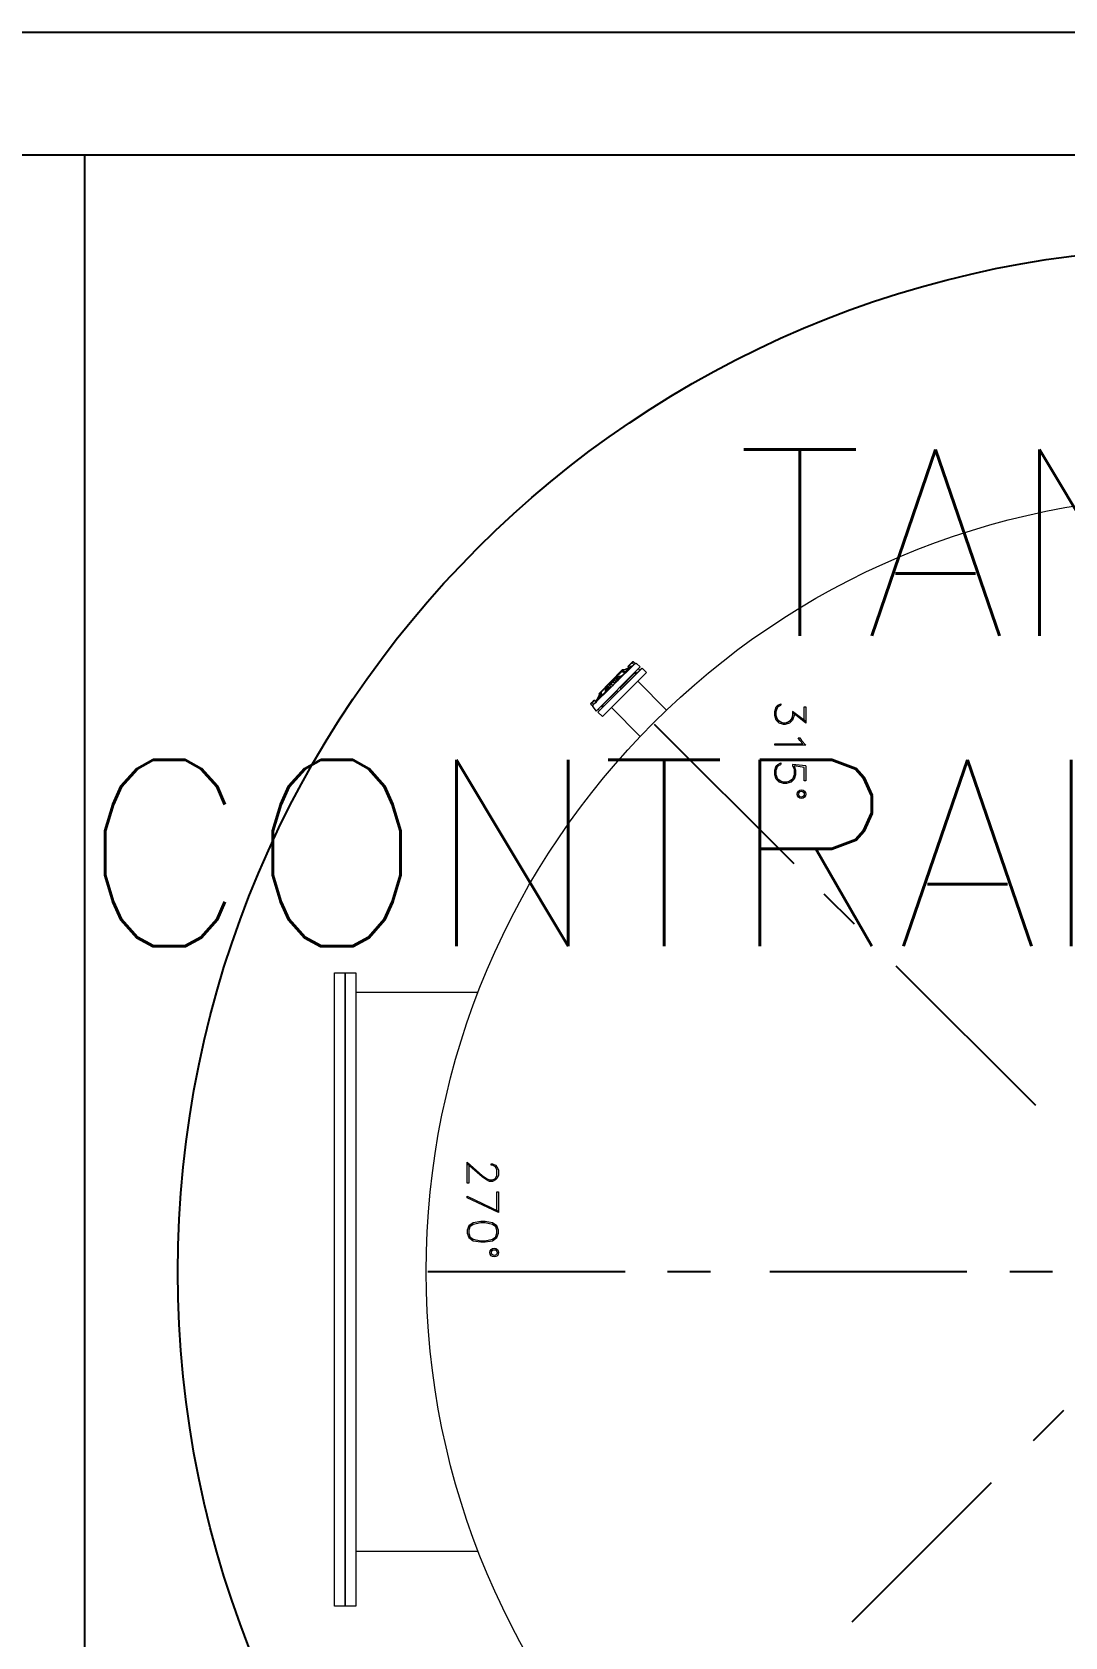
# Model space of a CAD drawing. Header units: millimetres. Extents: x 596 to 768, y 309 to 423.
# Drawn here: x 687.651 to 689.315, y 410.716 to 413.301 of the extents above; entities that cross this region are included whole.
import ezdxf

# ---------------------------------------------------------------- set-up
doc = ezdxf.new("R2010")
doc.units = ezdxf.units.MM
doc.linetypes.add('DASHDOT', pattern=[25.4, 12.7, -6.35, 0, -6.35])
for name, color, linetype in [('1- 3', 3, 'Continuous'), ('1- muro de carga', 5, 'Continuous'), ('ejes', 140, 'DASHDOT'), ('LINEA LIMITE DE ZONIFICACION', 2, 'Continuous')]:
    doc.layers.add(name, color=color, linetype=linetype)
doc.layers.add('3', color=3, linetype='Continuous', lineweight=30)
doc.styles.add('TEXTOS', font='romans.shx')

# ---------------------------------------------------------------- blocks, each defined once
blk = doc.blocks.new('tanke')
at = {"layer": '3', "lineweight": 20}
for points in [[(-0.886, -0.6408), (-0.9098, -0.6408), (-0.9098, -0.6384), (-0.8835, -0.6384), (-0.9005, -0.6598)], [(-0.886, -0.6384), (-0.9025, -0.6598)], [(-0.848, -0.6884), (-0.8504, -0.6884), (-0.8504, -0.6432), (-0.8553, -0.6481), (-0.8597, -0.6505), (-0.8597, -0.6481), (-0.8553, -0.6456), (-0.848, -0.6384), (-0.848, -0.6884)], [(-0.8145, -0.6384), (-0.7906, -0.6384), (-0.7906, -0.6408), (-0.812, -0.6408), (-0.8145, -0.6573), (-0.8076, -0.6549), (-0.8003, -0.6549), (-0.7931, -0.6573), (-0.7882, -0.6622), (-0.7862, -0.6695), (-0.7862, -0.6743), (-0.7882, -0.6812), (-0.7931, -0.686), (-0.8003, -0.6884), (-0.8076, -0.6884), (-0.8145, -0.686), (-0.8169, -0.6836), (-0.8193, -0.6788), (-0.8169, -0.6788)], [(-0.8145, -0.6384), (-0.8169, -0.6598)], [(-0.9005, -0.6573), (-0.8957, -0.6573), (-0.8884, -0.6598), (-0.8835, -0.6646), (-0.8811, -0.6719), (-0.8811, -0.6743), (-0.8835, -0.6812), (-0.8884, -0.686), (-0.8957, -0.6884), (-0.9025, -0.6884), (-0.9098, -0.686), (-0.9122, -0.6836), (-0.9146, -0.6788), (-0.9122, -0.6788)], [(-0.9025, -0.6598), (-0.8957, -0.6598), (-0.8884, -0.6622), (-0.8835, -0.6695)], [(-0.8932, -0.6598), (-0.886, -0.6646), (-0.8835, -0.6719), (-0.8835, -0.6743), (-0.886, -0.6812), (-0.8932, -0.686)], [(-0.8169, -0.6598), (-0.8145, -0.6598), (-0.81, -0.6573), (-0.8003, -0.6573), (-0.7931, -0.6598), (-0.7882, -0.667)], [(-0.7979, -0.6573), (-0.7906, -0.6622), (-0.7882, -0.6695), (-0.7882, -0.6743), (-0.7906, -0.6812), (-0.7979, -0.686)], [(-0.8835, -0.6767), (-0.8884, -0.6836), (-0.8957, -0.686), (-0.9025, -0.686), (-0.9098, -0.6836), (-0.9122, -0.6788)], [(-0.9049, -0.686), (-0.9122, -0.6812)], [(-0.7882, -0.6767), (-0.7931, -0.6836), (-0.8003, -0.686), (-0.8076, -0.686), (-0.8145, -0.6836), (-0.8169, -0.6788)], [(-0.81, -0.686), (-0.8169, -0.6812)], [(-0.9045, -0.8625), (-0.9509, -0.9089)], [(-0.9651, -0.8948), (-0.9723, -0.9021)], [(-0.9013, -0.9731), (-0.9723, -0.9021)], [(-0.9711, -0.9008), (-0.9711, -0.9033)], [(-0.9651, -0.8948), (-0.8944, -0.9659)], [(-0.8956, -0.9643), (-0.9639, -0.896)], [(-0.982, -0.9174), (-0.9824, -0.9166), (-0.9824, -0.9158)], [(-0.9824, -0.9158), (-0.9824, -0.917)], [(-0.9824, -0.917), (-0.982, -0.9174)], [(-0.9812, -0.9178), (-0.9816, -0.9174), (-0.982, -0.9174)], [(-0.9804, -0.9178), (-0.9812, -0.9178)], [(-0.978, -0.9154), (-0.9804, -0.9178)], [(-0.9788, -0.9206), (-0.9796, -0.9198), (-0.98, -0.9186), (-0.9804, -0.9178)], [(-0.9477, -0.9453), (-0.9792, -0.9138)], [(-0.9788, -0.9206), (-0.9788, -0.9206)], [(-0.9744, -0.9202), (-0.9764, -0.9223)], [(-0.9744, -0.9202), (-0.9764, -0.9223)], [(-0.9744, -0.9202), (-0.9764, -0.9223)], [(-0.9744, -0.9202), (-0.9764, -0.9223)], [(-0.9744, -0.9202), (-0.9764, -0.9223)], [(-0.9756, -0.9239), (-0.976, -0.9231), (-0.9764, -0.9223)], [(-0.9756, -0.9239), (-0.9752, -0.9243)], [(-0.9752, -0.9243), (-0.974, -0.9243)], [(-0.974, -0.9049), (-0.9029, -0.976)], [(-0.9727, -0.9231), (-0.974, -0.9243)], [(-0.9691, -0.9315), (-0.9731, -0.9231)], [(-0.9727, -0.9231), (-0.9663, -0.9291), (-0.9659, -0.9287), (-0.9655, -0.9287), (-0.9655, -0.9283), (-0.9651, -0.9283), (-0.9647, -0.9283)], [(-0.9687, -0.9057), (-0.9707, -0.9077)], [(-0.9663, -0.9126), (-0.9639, -0.9105)], [(-0.9643, -0.9299), (-0.9655, -0.9332), (-0.9663, -0.9352)], [(-0.9594, -0.9352), (-0.9643, -0.9299)], [(-0.9404, -0.9376), (-0.9639, -0.9142)], [(-0.9566, -0.9218), (-0.9566, -0.9218)], [(-0.8621, -0.9053), (-0.9085, -0.9513)], [(-0.9695, -0.9319), (-0.9679, -0.9336), (-0.9679, -0.9332)], [(-0.9319, -0.9707), (-0.9691, -0.934)], [(-0.9679, -0.9336), (-0.9679, -0.9336), (-0.9679, -0.9332), (-0.9683, -0.9328)], [(-0.9679, -0.9336), (-0.9679, -0.9336)], [(-0.9679, -0.9336), (-0.9675, -0.934)], [(-0.9679, -0.9336), (-0.9679, -0.9336), (-0.9675, -0.934), (-0.9667, -0.9348), (-0.9663, -0.9356)], [(-0.959, -0.9424), (-0.959, -0.9424), (-0.9663, -0.9352), (-0.9663, -0.9356), (-0.9667, -0.9348), (-0.9675, -0.934)], [(-0.9667, -0.9352), (-0.9663, -0.9356)], [(-0.9663, -0.9352), (-0.9663, -0.9356)], [(-0.9663, -0.9352), (-0.9663, -0.9356)], [(-0.959, -0.9424), (-0.9586, -0.9412)], [(-0.959, -0.9424), (-0.959, -0.9424)], [(-0.9582, -0.9429), (-0.9586, -0.9429), (-0.959, -0.9424)], [(-0.9582, -0.9433), (-0.9566, -0.9453), (-0.9554, -0.9461)], [(-0.9546, -0.9408), (-0.9574, -0.938)], [(-0.9554, -0.9461), (-0.9558, -0.9461), (-0.9558, -0.9457)], [(-0.9554, -0.9461), (-0.9554, -0.9461)], [(-0.9525, -0.942), (-0.9525, -0.9416), (-0.9521, -0.9412), (-0.9521, -0.9408)], [(-0.9505, -0.9441), (-0.9525, -0.942)], [(-0.9501, -0.9481), (-0.9509, -0.9481), (-0.9517, -0.9477), (-0.9517, -0.9473), (-0.9521, -0.9469), (-0.9525, -0.9461)], [(-0.9525, -0.9461), (-0.9525, -0.9469)], [(-0.9525, -0.9469), (-0.9517, -0.9473)], [(-0.9517, -0.9473), (-0.9489, -0.9505)], [(-0.9493, -0.9497), (-0.9497, -0.9489), (-0.9501, -0.9481), (-0.9477, -0.9453), (-0.9477, -0.9457)], [(-0.9477, -0.9453), (-0.9501, -0.9481)], [(-0.9477, -0.9453), (-0.9501, -0.9481)], [(-0.9489, -0.9505), (-0.9493, -0.9497)], [(-0.9477, -0.9453), (-0.9477, -0.9453)], [(-0.9437, -0.9493), (-0.9477, -0.9457)], [(-0.9457, -0.9538), (-0.9461, -0.9529), (-0.9461, -0.9521)], [(-0.9457, -0.9538), (-0.9453, -0.9542)], [(-0.9453, -0.9542), (-0.9441, -0.9542)], [(-0.9416, -0.9517), (-0.9441, -0.9542)], [(-0.9437, -0.9493), (-0.9437, -0.9497)], [(-0.9122, -0.9812), (-0.9437, -0.9497)], [(-0.9396, -0.955), (-0.942, -0.9521)], [(-0.9388, -0.9356), (-0.9408, -0.938)], [(-0.94, -0.9546), (-0.94, -0.9542), (-0.9396, -0.9542), (-0.9392, -0.9542)], [(-0.9392, -0.9562), (-0.936, -0.9594)], [(-0.936, -0.9429), (-0.934, -0.9404)], [(-0.9122, -0.9659), (-0.9356, -0.9424)], [(-0.9441, -0.9574), (-0.9445, -0.9574)], [(-0.9416, -0.9598), (-0.9433, -0.9582), (-0.9445, -0.9574)], [(-0.9445, -0.9574), (-0.9441, -0.9574), (-0.9441, -0.9578)], [(-0.9424, -0.959), (-0.9424, -0.959)], [(-0.9408, -0.9606), (-0.9408, -0.9606), (-0.9408, -0.9602)], [(-0.9404, -0.961), (-0.9392, -0.9602)], [(-0.9404, -0.961), (-0.9404, -0.961), (-0.9336, -0.9679), (-0.9336, -0.9683), (-0.9332, -0.9687), (-0.9319, -0.9695)], [(-0.9283, -0.9663), (-0.9315, -0.9675), (-0.9336, -0.9679)], [(-0.9336, -0.9679), (-0.9336, -0.9683)], [(-0.9336, -0.9679), (-0.9336, -0.9683)], [(-0.9332, -0.9683), (-0.9336, -0.9683)], [(-0.9315, -0.9699), (-0.9315, -0.9699), (-0.9319, -0.9695), (-0.9332, -0.9687), (-0.9336, -0.9683)], [(-0.9332, -0.9614), (-0.9283, -0.9663)], [(-0.9315, -0.9699), (-0.9319, -0.9695)], [(-0.9315, -0.9699), (-0.9315, -0.9699), (-0.9303, -0.9711)], [(-0.9315, -0.9699), (-0.9315, -0.9699)], [(-0.9315, -0.9699), (-0.9315, -0.9699), (-0.9311, -0.9699)], [(-0.9311, -0.9703), (-0.9214, -0.9752)], [(-0.921, -0.9744), (-0.9275, -0.9683), (-0.9271, -0.9679), (-0.9271, -0.9675), (-0.9267, -0.9675), (-0.9267, -0.9671), (-0.9267, -0.9667)], [(-0.921, -0.9748), (-0.9214, -0.9752)], [(-0.9198, -0.9582), (-0.9202, -0.9586)], [(-0.9182, -0.976), (-0.9202, -0.978)], [(-0.9182, -0.976), (-0.9202, -0.978)], [(-0.9182, -0.976), (-0.9202, -0.978)], [(-0.9202, -0.9792), (-0.9202, -0.978)], [(-0.9202, -0.9796), (-0.9202, -0.9792)], [(-0.9202, -0.9796), (-0.9194, -0.9796), (-0.919, -0.9796)], [(-0.919, -0.9796), (-0.9186, -0.9804)], [(-0.919, -0.9796), (-0.9186, -0.9804), (-0.9182, -0.9812), (-0.9178, -0.9816)], [(-0.9154, -0.984), (-0.9178, -0.9816)], [(-0.9174, -0.982), (-0.917, -0.9824), (-0.9162, -0.9828), (-0.9158, -0.9828)], [(-0.9134, -0.9796), (-0.9166, -0.9824)], [(-0.9109, -0.9679), (-0.9085, -0.9659)], [(-0.9037, -0.9707), (-0.9061, -0.9727)], [(-0.9013, -0.9731), (-0.8944, -0.9659)], [(-0.9158, -0.9828), (-0.9158, -0.9836)], [(-0.9154, -0.984), (-0.9154, -0.984), (-0.9154, -0.9836)], [(-0.915, -0.9845), (-0.9154, -0.984)], [(-0.9154, -0.984), (-0.9146, -0.9845), (-0.9142, -0.9845)], [(-0.9142, -0.9845), (-0.915, -0.9845)], [(-0.1739, -1.1811), (-0.1428, -1.1811), (-0.1428, -1.1836), (-0.1764, -1.1836), (-0.1549, -1.1597), (-0.1501, -1.1525), (-0.1477, -1.1476), (-0.1477, -1.1428), (-0.1501, -1.1383), (-0.1549, -1.1359), (-0.1642, -1.1359), (-0.1691, -1.1383), (-0.1715, -1.1428), (-0.1715, -1.1452), (-0.1739, -1.1452), (-0.1739, -1.1428), (-0.1715, -1.1383), (-0.1691, -1.1359), (-0.1642, -1.1335), (-0.1549, -1.1335), (-0.1501, -1.1359), (-0.1477, -1.1383), (-0.1453, -1.1428), (-0.1453, -1.1476), (-0.1477, -1.1525), (-0.1525, -1.1597), (-0.1739, -1.1836)], [(-0.0976, -1.1359), (-0.1287, -1.1359), (-0.1287, -1.1335), (-0.0952, -1.1335), (-0.119, -1.1836), (-0.1214, -1.1836), (-0.0976, -1.1335)], [(-0.0669, -1.1335), (-0.0738, -1.1359), (-0.0786, -1.1428), (-0.081, -1.1549), (-0.081, -1.1617), (-0.0786, -1.1739), (-0.0738, -1.1811), (-0.0669, -1.1836), (-0.0621, -1.1836), (-0.0548, -1.1811), (-0.0499, -1.1739), (-0.0479, -1.1617), (-0.0479, -1.1549), (-0.0499, -1.1428), (-0.0548, -1.1359), (-0.0621, -1.1335), (-0.0669, -1.1335)], [(-0.0713, -1.1359), (-0.0762, -1.1428), (-0.0786, -1.1549), (-0.0786, -1.1617), (-0.0762, -1.1739), (-0.0713, -1.1811)], [(-0.0548, -1.1383), (-0.0621, -1.1359), (-0.0669, -1.1359), (-0.0738, -1.1383)], [(-0.0572, -1.1811), (-0.0524, -1.1739), (-0.0499, -1.1617), (-0.0499, -1.1549), (-0.0524, -1.1428), (-0.0572, -1.1359)], [(-0.4497, -1.1666), (-0.4497, -1.3629)], [(-0.0738, -1.1787), (-0.0669, -1.1811), (-0.0621, -1.1811), (-0.0548, -1.1787)], [(0.4505, -1.1666), (0.4505, -1.3629)], [(-0.4816, -1.3803), (-0.4816, -1.3629), (0.5386, -1.3629), (0.5386, -1.3803), (-0.4816, -1.3803)], [(-0.4816, -1.3976), (-0.4816, -1.3803), (0.5386, -1.3803), (0.5386, -1.3976), (-0.4816, -1.3976)]]:
    blk.add_lwpolyline(points, dxfattribs=at)
for points, knots in [([(0, 1.2498), (-0.6905, 1.2498), (-1.2502, 0.6902), (-1.2502, 0), (-1.2502, -0.6902), (-0.6905, -1.2498), (0, -1.2498), (0.6905, -1.2498), (1.2502, -0.6902), (1.2502, 0), (1.2502, 0.6902), (0.6905, 1.2498), (0, 1.2498)], [0, 0, 0, 0, 1, 1, 1, 2, 2, 2, 3, 3, 3, 4, 4, 4, 4]), ([(-0.762, -0.6454), (-0.762, -0.6415), (-0.7651, -0.6384), (-0.769, -0.6384), (-0.7729, -0.6384), (-0.7761, -0.6415), (-0.7761, -0.6454), (-0.7761, -0.6493), (-0.7729, -0.6525), (-0.769, -0.6525), (-0.7651, -0.6525), (-0.762, -0.6493), (-0.762, -0.6454)], [0, 0, 0, 0, 1, 1, 1, 2, 2, 2, 3, 3, 3, 4, 4, 4, 4]), ([(-0.7644, -0.6454), (-0.7644, -0.6429), (-0.7665, -0.6408), (-0.769, -0.6408), (-0.7716, -0.6408), (-0.7737, -0.6429), (-0.7737, -0.6454), (-0.7737, -0.648), (-0.7716, -0.6501), (-0.769, -0.6501), (-0.7665, -0.6501), (-0.7644, -0.648), (-0.7644, -0.6454)], [0, 0, 0, 0, 1, 1, 1, 2, 2, 2, 3, 3, 3, 4, 4, 4, 4]), ([(-0.9711, -0.9033), (-0.9711, -0.9033), (-0.9013, -0.9731), (-0.9013, -0.9731), (-0.9013, -0.9731), (-0.9711, -0.9033), (-0.9711, -0.9033)], [0, 0, 0, 0, 1, 1, 1, 2, 2, 2, 2]), ([(-0.9824, -0.9158), (-0.9824, -0.9158), (-0.9824, -0.9166), (-0.9824, -0.9166), (-0.9824, -0.9166), (-0.982, -0.9174), (-0.982, -0.9174), (-0.982, -0.9174), (-0.9824, -0.9166), (-0.9824, -0.9166), (-0.9824, -0.9166), (-0.9824, -0.9158), (-0.9824, -0.9158), (-0.9824, -0.9158), (-0.98, -0.9134), (-0.98, -0.9134), (-0.98, -0.9134), (-0.9792, -0.9138), (-0.9792, -0.9138)], [0, 0, 0, 0, 1, 1, 1, 2, 2, 2, 3, 3, 3, 4, 4, 4, 5, 5, 5, 6, 6, 6, 6]), ([(-0.982, -0.9174), (-0.982, -0.9174), (-0.9788, -0.9206), (-0.9788, -0.9206), (-0.9788, -0.9206), (-0.982, -0.9174), (-0.982, -0.9174), (-0.982, -0.9174), (-0.9788, -0.9206), (-0.9788, -0.9206), (-0.9788, -0.9206), (-0.978, -0.921), (-0.978, -0.921), (-0.978, -0.921), (-0.9772, -0.9218), (-0.9772, -0.9218), (-0.9772, -0.9218), (-0.9764, -0.9223), (-0.9764, -0.9223), (-0.9764, -0.9223), (-0.9772, -0.9218), (-0.9772, -0.9218), (-0.9772, -0.9218), (-0.978, -0.921), (-0.978, -0.921), (-0.978, -0.921), (-0.9788, -0.9206), (-0.9788, -0.9206)], [0, 0, 0, 0, 1, 1, 1, 2, 2, 2, 3, 3, 3, 4, 4, 4, 5, 5, 5, 6, 6, 6, 7, 7, 7, 8, 8, 8, 9, 9, 9, 9]), ([(-0.9792, -0.9138), (-0.9792, -0.9138), (-0.9796, -0.9113), (-0.9796, -0.9113), (-0.9796, -0.9113), (-0.9792, -0.9138), (-0.9792, -0.9138), (-0.9792, -0.9138), (-0.9796, -0.9113), (-0.9796, -0.9113), (-0.9796, -0.9113), (-0.974, -0.9049), (-0.974, -0.9049)], [0, 0, 0, 0, 1, 1, 1, 2, 2, 2, 3, 3, 3, 4, 4, 4, 4]), ([(-0.9788, -0.9206), (-0.9788, -0.9206), (-0.9756, -0.9239), (-0.9756, -0.9239), (-0.9756, -0.9239), (-0.9788, -0.9206), (-0.9788, -0.9206), (-0.9788, -0.9206), (-0.9756, -0.9239), (-0.9756, -0.9239), (-0.9756, -0.9239), (-0.9748, -0.9243), (-0.9748, -0.9243), (-0.9748, -0.9243), (-0.974, -0.9243), (-0.974, -0.9243), (-0.974, -0.9243), (-0.9748, -0.9243), (-0.9748, -0.9243), (-0.9748, -0.9243), (-0.9756, -0.9239), (-0.9756, -0.9239)], [0, 0, 0, 0, 1, 1, 1, 2, 2, 2, 3, 3, 3, 4, 4, 4, 5, 5, 5, 6, 6, 6, 7, 7, 7, 7]), ([(-0.9764, -0.9223), (-0.9764, -0.9223), (-0.976, -0.9231), (-0.976, -0.9231), (-0.976, -0.9231), (-0.9756, -0.9239), (-0.9756, -0.9239), (-0.9756, -0.9239), (-0.976, -0.9231), (-0.976, -0.9231), (-0.976, -0.9231), (-0.9764, -0.9223), (-0.9764, -0.9223)], [0, 0, 0, 0, 1, 1, 1, 2, 2, 2, 3, 3, 3, 4, 4, 4, 4]), ([(-0.976, -0.9174), (-0.976, -0.9174), (-0.9731, -0.9223), (-0.9731, -0.9223), (-0.9731, -0.9223), (-0.976, -0.9174), (-0.976, -0.9174), (-0.976, -0.9174), (-0.9731, -0.9223), (-0.9731, -0.9223), (-0.9731, -0.9223), (-0.9687, -0.9319), (-0.9687, -0.9319)], [0, 0, 0, 0, 1, 1, 1, 2, 2, 2, 3, 3, 3, 4, 4, 4, 4]), ([(-0.9744, -0.919), (-0.9744, -0.919), (-0.9727, -0.9231), (-0.9727, -0.9231), (-0.9727, -0.9231), (-0.9744, -0.919), (-0.9744, -0.919), (-0.9744, -0.919), (-0.9727, -0.9231), (-0.9727, -0.9231), (-0.9727, -0.9231), (-0.9675, -0.9332), (-0.9675, -0.9332), (-0.9675, -0.9332), (-0.9671, -0.934), (-0.9671, -0.934), (-0.9671, -0.934), (-0.9667, -0.9348), (-0.9667, -0.9348)], [0, 0, 0, 0, 1, 1, 1, 2, 2, 2, 3, 3, 3, 4, 4, 4, 5, 5, 5, 6, 6, 6, 6]), ([(-0.9679, -0.9336), (-0.9679, -0.9336), (-0.9679, -0.9336), (-0.9679, -0.9336), (-0.9679, -0.9336), (-0.9679, -0.9332), (-0.9679, -0.9332), (-0.9679, -0.9332), (-0.9683, -0.9328), (-0.9683, -0.9328), (-0.9683, -0.9328), (-0.9687, -0.9319), (-0.9687, -0.9319), (-0.9687, -0.9319), (-0.9731, -0.9223), (-0.9731, -0.9223), (-0.9731, -0.9223), (-0.9687, -0.9319), (-0.9687, -0.9319), (-0.9687, -0.9319), (-0.9683, -0.9328), (-0.9683, -0.9328)], [0, 0, 0, 0, 1, 1, 1, 2, 2, 2, 3, 3, 3, 4, 4, 4, 5, 5, 5, 6, 6, 6, 7, 7, 7, 7]), ([(-0.9675, -0.9332), (-0.9675, -0.9332), (-0.9663, -0.9291), (-0.9663, -0.9291), (-0.9663, -0.9291), (-0.9643, -0.9299), (-0.9643, -0.9299), (-0.9643, -0.9299), (-0.9663, -0.9291), (-0.9663, -0.9291), (-0.9663, -0.9291), (-0.9643, -0.9299), (-0.9643, -0.9299)], [0, 0, 0, 0, 1, 1, 1, 2, 2, 2, 3, 3, 3, 4, 4, 4, 4]), ([(-0.9647, -0.9283), (-0.9647, -0.9283), (-0.9643, -0.9299), (-0.9643, -0.9299), (-0.9643, -0.9299), (-0.9647, -0.9283), (-0.9647, -0.9283), (-0.9647, -0.9283), (-0.9643, -0.9299), (-0.9643, -0.9299)], [0, 0, 0, 0, 1, 1, 1, 2, 2, 2, 3, 3, 3, 3]), ([(-0.9634, -0.9109), (-0.9634, -0.9109), (-0.9634, -0.9134), (-0.9634, -0.9134), (-0.9634, -0.9134), (-0.9634, -0.9109), (-0.9634, -0.9109), (-0.9634, -0.9109), (-0.9634, -0.9134), (-0.9634, -0.9134), (-0.9634, -0.9134), (-0.9639, -0.9142), (-0.9639, -0.9142)], [0, 0, 0, 0, 1, 1, 1, 2, 2, 2, 3, 3, 3, 4, 4, 4, 4]), ([(-0.9691, -0.9307), (-0.9691, -0.9307), (-0.9695, -0.9319), (-0.9695, -0.9319), (-0.9695, -0.9319), (-0.9691, -0.934), (-0.9691, -0.934), (-0.9691, -0.934), (-0.9695, -0.9319), (-0.9695, -0.9319), (-0.9695, -0.9319), (-0.9691, -0.934), (-0.9691, -0.934)], [0, 0, 0, 0, 1, 1, 1, 2, 2, 2, 3, 3, 3, 4, 4, 4, 4]), ([(-0.9667, -0.9352), (-0.9667, -0.9352), (-0.9663, -0.9352), (-0.9663, -0.9352), (-0.9663, -0.9352), (-0.9667, -0.9352), (-0.9667, -0.9352), (-0.9667, -0.9352), (-0.9663, -0.9352), (-0.9663, -0.9352)], [0, 0, 0, 0, 1, 1, 1, 2, 2, 2, 3, 3, 3, 3]), ([(-0.9667, -0.9352), (-0.9667, -0.9352), (-0.9663, -0.9356), (-0.9663, -0.9356), (-0.9663, -0.9356), (-0.9667, -0.9352), (-0.9667, -0.9352)], [0, 0, 0, 0, 1, 1, 1, 2, 2, 2, 2]), ([(-0.9606, -0.9328), (-0.9606, -0.9328), (-0.959, -0.9364), (-0.959, -0.9364), (-0.959, -0.9364), (-0.9606, -0.9328), (-0.9606, -0.9328), (-0.9606, -0.9328), (-0.959, -0.9364), (-0.959, -0.9364), (-0.959, -0.9364), (-0.9582, -0.942), (-0.9582, -0.942)], [0, 0, 0, 0, 1, 1, 1, 2, 2, 2, 3, 3, 3, 4, 4, 4, 4]), ([(-0.959, -0.9424), (-0.959, -0.9424), (-0.959, -0.9424), (-0.959, -0.9424), (-0.959, -0.9424), (-0.9586, -0.9429), (-0.9586, -0.9429), (-0.9586, -0.9429), (-0.9582, -0.9429), (-0.9582, -0.9429), (-0.9582, -0.9429), (-0.9582, -0.942), (-0.9582, -0.942), (-0.9582, -0.942), (-0.959, -0.9364), (-0.959, -0.9364), (-0.959, -0.9364), (-0.9582, -0.942), (-0.9582, -0.942), (-0.9582, -0.942), (-0.9582, -0.9429), (-0.9582, -0.9429)], [0, 0, 0, 0, 1, 1, 1, 2, 2, 2, 3, 3, 3, 4, 4, 4, 5, 5, 5, 6, 6, 6, 7, 7, 7, 7]), ([(-0.9554, -0.9461), (-0.9554, -0.9461), (-0.9566, -0.9453), (-0.9566, -0.9453), (-0.9566, -0.9453), (-0.9582, -0.9433), (-0.9582, -0.9433), (-0.9582, -0.9433), (-0.959, -0.9424), (-0.959, -0.9424), (-0.959, -0.9424), (-0.9582, -0.9433), (-0.9582, -0.9433)], [0, 0, 0, 0, 1, 1, 1, 2, 2, 2, 3, 3, 3, 4, 4, 4, 4]), ([(-0.957, -0.9364), (-0.957, -0.9364), (-0.9574, -0.938), (-0.9574, -0.938), (-0.9574, -0.938), (-0.957, -0.9364), (-0.957, -0.9364), (-0.957, -0.9364), (-0.9574, -0.938), (-0.9574, -0.938), (-0.9574, -0.938), (-0.9566, -0.9441), (-0.9566, -0.9441), (-0.9566, -0.9441), (-0.9566, -0.9449), (-0.9566, -0.9449), (-0.9566, -0.9449), (-0.9562, -0.9453), (-0.9562, -0.9453)], [0, 0, 0, 0, 1, 1, 1, 2, 2, 2, 3, 3, 3, 4, 4, 4, 5, 5, 5, 6, 6, 6, 6]), ([(-0.9566, -0.9441), (-0.9566, -0.9441), (-0.9546, -0.9408), (-0.9546, -0.9408), (-0.9546, -0.9408), (-0.9521, -0.9408), (-0.9521, -0.9408), (-0.9521, -0.9408), (-0.9546, -0.9408), (-0.9546, -0.9408), (-0.9546, -0.9408), (-0.9521, -0.9408), (-0.9521, -0.9408)], [0, 0, 0, 0, 1, 1, 1, 2, 2, 2, 3, 3, 3, 4, 4, 4, 4]), ([(-0.9558, -0.9457), (-0.9558, -0.9457), (-0.9554, -0.9461), (-0.9554, -0.9461), (-0.9554, -0.9461), (-0.9558, -0.9457), (-0.9558, -0.9457), (-0.9558, -0.9457), (-0.9554, -0.9461), (-0.9554, -0.9461), (-0.9554, -0.9461), (-0.9429, -0.9586), (-0.9429, -0.9586)], [0, 0, 0, 0, 1, 1, 1, 2, 2, 2, 3, 3, 3, 4, 4, 4, 4]), ([(-0.9558, -0.9457), (-0.9558, -0.9457), (-0.9558, -0.9461), (-0.9558, -0.9461), (-0.9558, -0.9461), (-0.9554, -0.9461), (-0.9554, -0.9461), (-0.9554, -0.9461), (-0.9558, -0.9461), (-0.9558, -0.9461), (-0.9558, -0.9461), (-0.9558, -0.9457), (-0.9558, -0.9457)], [0, 0, 0, 0, 1, 1, 1, 2, 2, 2, 3, 3, 3, 4, 4, 4, 4]), ([(-0.9546, -0.9408), (-0.9546, -0.9408), (-0.9525, -0.942), (-0.9525, -0.942), (-0.9525, -0.942), (-0.9546, -0.9408), (-0.9546, -0.9408), (-0.9546, -0.9408), (-0.9525, -0.942), (-0.9525, -0.942), (-0.9525, -0.942), (-0.9542, -0.9445), (-0.9542, -0.9445), (-0.9542, -0.9445), (-0.9554, -0.9461), (-0.9554, -0.9461)], [0, 0, 0, 0, 1, 1, 1, 2, 2, 2, 3, 3, 3, 4, 4, 4, 5, 5, 5, 5]), ([(-0.9497, -0.9433), (-0.9497, -0.9433), (-0.9525, -0.9461), (-0.9525, -0.9461), (-0.9525, -0.9461), (-0.9521, -0.9469), (-0.9521, -0.9469), (-0.9521, -0.9469), (-0.9517, -0.9473), (-0.9517, -0.9473), (-0.9517, -0.9473), (-0.9521, -0.9469), (-0.9521, -0.9469), (-0.9521, -0.9469), (-0.9525, -0.9461), (-0.9525, -0.9461)], [0, 0, 0, 0, 1, 1, 1, 2, 2, 2, 3, 3, 3, 4, 4, 4, 5, 5, 5, 5]), ([(-0.9525, -0.9461), (-0.9525, -0.9461), (-0.9521, -0.9469), (-0.9521, -0.9469), (-0.9521, -0.9469), (-0.9517, -0.9473), (-0.9517, -0.9473), (-0.9517, -0.9473), (-0.9517, -0.9477), (-0.9517, -0.9477), (-0.9517, -0.9477), (-0.9509, -0.9481), (-0.9509, -0.9481), (-0.9509, -0.9481), (-0.9501, -0.9481), (-0.9501, -0.9481), (-0.9501, -0.9481), (-0.9509, -0.9481), (-0.9509, -0.9481), (-0.9509, -0.9481), (-0.9517, -0.9477), (-0.9517, -0.9477), (-0.9517, -0.9477), (-0.9517, -0.9473), (-0.9517, -0.9473), (-0.9517, -0.9473), (-0.9521, -0.9469), (-0.9521, -0.9469), (-0.9521, -0.9469), (-0.9525, -0.9461), (-0.9525, -0.9461)], [0, 0, 0, 0, 1, 1, 1, 2, 2, 2, 3, 3, 3, 4, 4, 4, 5, 5, 5, 6, 6, 6, 7, 7, 7, 8, 8, 8, 9, 9, 9, 10, 10, 10, 10]), ([(-0.9461, -0.9521), (-0.9461, -0.9521), (-0.9469, -0.9517), (-0.9469, -0.9517), (-0.9469, -0.9517), (-0.9477, -0.9513), (-0.9477, -0.9513), (-0.9477, -0.9513), (-0.9489, -0.9505), (-0.9489, -0.9505), (-0.9489, -0.9505), (-0.9493, -0.9497), (-0.9493, -0.9497), (-0.9493, -0.9497), (-0.9497, -0.9489), (-0.9497, -0.9489), (-0.9497, -0.9489), (-0.9501, -0.9481), (-0.9501, -0.9481), (-0.9501, -0.9481), (-0.9477, -0.9453), (-0.9477, -0.9453), (-0.9477, -0.9453), (-0.9501, -0.9481), (-0.9501, -0.9481)], [0, 0, 0, 0, 1, 1, 1, 2, 2, 2, 3, 3, 3, 4, 4, 4, 5, 5, 5, 6, 6, 6, 7, 7, 7, 8, 8, 8, 8]), ([(-0.9489, -0.9505), (-0.9489, -0.9505), (-0.9457, -0.9538), (-0.9457, -0.9538), (-0.9457, -0.9538), (-0.9489, -0.9505), (-0.9489, -0.9505), (-0.9489, -0.9505), (-0.9457, -0.9538), (-0.9457, -0.9538), (-0.9457, -0.9538), (-0.9449, -0.9542), (-0.9449, -0.9542), (-0.9449, -0.9542), (-0.9441, -0.9542), (-0.9441, -0.9542), (-0.9441, -0.9542), (-0.9449, -0.9542), (-0.9449, -0.9542), (-0.9449, -0.9542), (-0.9457, -0.9538), (-0.9457, -0.9538)], [0, 0, 0, 0, 1, 1, 1, 2, 2, 2, 3, 3, 3, 4, 4, 4, 5, 5, 5, 6, 6, 6, 7, 7, 7, 7]), ([(-0.9461, -0.9521), (-0.9461, -0.9521), (-0.9461, -0.9529), (-0.9461, -0.9529), (-0.9461, -0.9529), (-0.9457, -0.9538), (-0.9457, -0.9538), (-0.9457, -0.9538), (-0.9461, -0.9529), (-0.9461, -0.9529), (-0.9461, -0.9529), (-0.9461, -0.9521), (-0.9461, -0.9521), (-0.9461, -0.9521), (-0.9437, -0.9497), (-0.9437, -0.9497)], [0, 0, 0, 0, 1, 1, 1, 2, 2, 2, 3, 3, 3, 4, 4, 4, 5, 5, 5, 5]), ([(-0.9392, -0.9562), (-0.9392, -0.9562), (-0.94, -0.9546), (-0.94, -0.9546), (-0.94, -0.9546), (-0.9392, -0.9562), (-0.9392, -0.9562), (-0.9392, -0.9562), (-0.94, -0.9546), (-0.94, -0.9546), (-0.94, -0.9546), (-0.9424, -0.9562), (-0.9424, -0.9562), (-0.9424, -0.9562), (-0.9441, -0.9574), (-0.9441, -0.9574)], [0, 0, 0, 0, 1, 1, 1, 2, 2, 2, 3, 3, 3, 4, 4, 4, 5, 5, 5, 5]), ([(-0.942, -0.9586), (-0.942, -0.9586), (-0.9392, -0.9562), (-0.9392, -0.9562), (-0.9392, -0.9562), (-0.9392, -0.9542), (-0.9392, -0.9542), (-0.9392, -0.9542), (-0.9392, -0.9562), (-0.9392, -0.9562), (-0.9392, -0.9562), (-0.9392, -0.9542), (-0.9392, -0.9542)], [0, 0, 0, 0, 1, 1, 1, 2, 2, 2, 3, 3, 3, 4, 4, 4, 4]), ([(-0.9445, -0.9574), (-0.9445, -0.9574), (-0.9433, -0.9582), (-0.9433, -0.9582), (-0.9433, -0.9582), (-0.9416, -0.9598), (-0.9416, -0.9598), (-0.9416, -0.9598), (-0.9404, -0.961), (-0.9404, -0.961), (-0.9404, -0.961), (-0.9408, -0.9606), (-0.9408, -0.9606), (-0.9408, -0.9606), (-0.9404, -0.961), (-0.9404, -0.961), (-0.9404, -0.961), (-0.9416, -0.9598), (-0.9416, -0.9598)], [0, 0, 0, 0, 1, 1, 1, 2, 2, 2, 3, 3, 3, 4, 4, 4, 5, 5, 5, 6, 6, 6, 6]), ([(-0.9441, -0.9578), (-0.9441, -0.9578), (-0.9441, -0.9574), (-0.9441, -0.9574), (-0.9441, -0.9574), (-0.9445, -0.9574), (-0.9445, -0.9574), (-0.9445, -0.9574), (-0.9441, -0.9574), (-0.9441, -0.9574), (-0.9441, -0.9574), (-0.9441, -0.9578), (-0.9441, -0.9578)], [0, 0, 0, 0, 1, 1, 1, 2, 2, 2, 3, 3, 3, 4, 4, 4, 4]), ([(-0.9441, -0.9578), (-0.9441, -0.9578), (-0.9441, -0.9574), (-0.9441, -0.9574), (-0.9441, -0.9574), (-0.9441, -0.9578), (-0.9441, -0.9578), (-0.9441, -0.9578), (-0.9441, -0.9574), (-0.9441, -0.9574)], [0, 0, 0, 0, 1, 1, 1, 2, 2, 2, 3, 3, 3, 3]), ([(-0.9437, -0.9578), (-0.9437, -0.9578), (-0.9429, -0.9582), (-0.9429, -0.9582), (-0.9429, -0.9582), (-0.9424, -0.9586), (-0.9424, -0.9586), (-0.9424, -0.9586), (-0.942, -0.9586), (-0.942, -0.9586), (-0.942, -0.9586), (-0.936, -0.9594), (-0.936, -0.9594), (-0.936, -0.9594), (-0.9344, -0.9586), (-0.9344, -0.9586), (-0.9344, -0.9586), (-0.936, -0.9594), (-0.936, -0.9594), (-0.936, -0.9594), (-0.9344, -0.9586), (-0.9344, -0.9586)], [0, 0, 0, 0, 1, 1, 1, 2, 2, 2, 3, 3, 3, 4, 4, 4, 5, 5, 5, 6, 6, 6, 7, 7, 7, 7]), ([(-0.9404, -0.961), (-0.9404, -0.961), (-0.9408, -0.9606), (-0.9408, -0.9606), (-0.9408, -0.9606), (-0.9408, -0.9602), (-0.9408, -0.9602), (-0.9408, -0.9602), (-0.9404, -0.9602), (-0.9404, -0.9602), (-0.9404, -0.9602), (-0.9344, -0.961), (-0.9344, -0.961), (-0.9344, -0.961), (-0.9404, -0.9602), (-0.9404, -0.9602), (-0.9404, -0.9602), (-0.9408, -0.9602), (-0.9408, -0.9602)], [0, 0, 0, 0, 1, 1, 1, 2, 2, 2, 3, 3, 3, 4, 4, 4, 5, 5, 5, 6, 6, 6, 6]), ([(-0.9404, -0.961), (-0.9404, -0.961), (-0.9408, -0.9606), (-0.9408, -0.9606), (-0.9408, -0.9606), (-0.9404, -0.961), (-0.9404, -0.961), (-0.9404, -0.961), (-0.9408, -0.9606), (-0.9408, -0.9606)], [0, 0, 0, 0, 1, 1, 1, 2, 2, 2, 3, 3, 3, 3]), ([(-0.9307, -0.9626), (-0.9307, -0.9626), (-0.9344, -0.961), (-0.9344, -0.961), (-0.9344, -0.961), (-0.9307, -0.9626), (-0.9307, -0.9626), (-0.9307, -0.9626), (-0.9344, -0.961), (-0.9344, -0.961), (-0.9344, -0.961), (-0.9404, -0.9602), (-0.9404, -0.9602)], [0, 0, 0, 0, 1, 1, 1, 2, 2, 2, 3, 3, 3, 4, 4, 4, 4]), ([(-0.9332, -0.9683), (-0.9332, -0.9683), (-0.9336, -0.9679), (-0.9336, -0.9679), (-0.9336, -0.9679), (-0.9332, -0.9683), (-0.9332, -0.9683), (-0.9332, -0.9683), (-0.9336, -0.9679), (-0.9336, -0.9679)], [0, 0, 0, 0, 1, 1, 1, 2, 2, 2, 3, 3, 3, 3]), ([(-0.9332, -0.9683), (-0.9332, -0.9683), (-0.9336, -0.9683), (-0.9336, -0.9683), (-0.9336, -0.9683), (-0.9332, -0.9683), (-0.9332, -0.9683)], [0, 0, 0, 0, 1, 1, 1, 2, 2, 2, 2]), ([(-0.917, -0.976), (-0.917, -0.976), (-0.921, -0.9744), (-0.921, -0.9744), (-0.921, -0.9744), (-0.917, -0.976), (-0.917, -0.976), (-0.917, -0.976), (-0.921, -0.9744), (-0.921, -0.9744), (-0.921, -0.9744), (-0.9311, -0.9695), (-0.9311, -0.9695), (-0.9311, -0.9695), (-0.9324, -0.9691), (-0.9324, -0.9691), (-0.9324, -0.9691), (-0.9328, -0.9687), (-0.9328, -0.9687)], [0, 0, 0, 0, 1, 1, 1, 2, 2, 2, 3, 3, 3, 4, 4, 4, 5, 5, 5, 6, 6, 6, 6]), ([(-0.9319, -0.9707), (-0.9319, -0.9707), (-0.9303, -0.9711), (-0.9303, -0.9711), (-0.9303, -0.9711), (-0.9319, -0.9707), (-0.9319, -0.9707), (-0.9319, -0.9707), (-0.9303, -0.9711), (-0.9303, -0.9711)], [0, 0, 0, 0, 1, 1, 1, 2, 2, 2, 3, 3, 3, 3]), ([(-0.9315, -0.9699), (-0.9315, -0.9699), (-0.9315, -0.9699), (-0.9315, -0.9699), (-0.9315, -0.9699), (-0.9311, -0.9699), (-0.9311, -0.9699), (-0.9311, -0.9699), (-0.9303, -0.9703), (-0.9303, -0.9703), (-0.9303, -0.9703), (-0.9202, -0.9752), (-0.9202, -0.9752), (-0.9202, -0.9752), (-0.9303, -0.9703), (-0.9303, -0.9703), (-0.9303, -0.9703), (-0.9311, -0.9699), (-0.9311, -0.9699)], [0, 0, 0, 0, 1, 1, 1, 2, 2, 2, 3, 3, 3, 4, 4, 4, 5, 5, 5, 6, 6, 6, 6]), ([(-0.9311, -0.9695), (-0.9311, -0.9695), (-0.9275, -0.9683), (-0.9275, -0.9683), (-0.9275, -0.9683), (-0.9283, -0.9663), (-0.9283, -0.9663), (-0.9283, -0.9663), (-0.9275, -0.9683), (-0.9275, -0.9683), (-0.9275, -0.9683), (-0.9283, -0.9663), (-0.9283, -0.9663)], [0, 0, 0, 0, 1, 1, 1, 2, 2, 2, 3, 3, 3, 4, 4, 4, 4]), ([(-0.9154, -0.9776), (-0.9154, -0.9776), (-0.9202, -0.9752), (-0.9202, -0.9752), (-0.9202, -0.9752), (-0.9154, -0.9776), (-0.9154, -0.9776), (-0.9154, -0.9776), (-0.9202, -0.9752), (-0.9202, -0.9752), (-0.9202, -0.9752), (-0.9303, -0.9703), (-0.9303, -0.9703)], [0, 0, 0, 0, 1, 1, 1, 2, 2, 2, 3, 3, 3, 4, 4, 4, 4]), ([(-0.9267, -0.9667), (-0.9267, -0.9667), (-0.9283, -0.9663), (-0.9283, -0.9663), (-0.9283, -0.9663), (-0.9267, -0.9667), (-0.9267, -0.9667), (-0.9267, -0.9667), (-0.9283, -0.9663), (-0.9283, -0.9663)], [0, 0, 0, 0, 1, 1, 1, 2, 2, 2, 3, 3, 3, 3]), ([(-0.9202, -0.978), (-0.9202, -0.978), (-0.9182, -0.976), (-0.9182, -0.976), (-0.9182, -0.976), (-0.9202, -0.978), (-0.9202, -0.978)], [0, 0, 0, 0, 1, 1, 1, 2, 2, 2, 2]), ([(-0.9178, -0.9816), (-0.9178, -0.9816), (-0.9202, -0.9796), (-0.9202, -0.9796), (-0.9202, -0.9796), (-0.9178, -0.9816), (-0.9178, -0.9816), (-0.9178, -0.9816), (-0.9202, -0.9796), (-0.9202, -0.9796), (-0.9202, -0.9796), (-0.9202, -0.9792), (-0.9202, -0.9792), (-0.9202, -0.9792), (-0.9202, -0.9788), (-0.9202, -0.9788), (-0.9202, -0.9788), (-0.9202, -0.978), (-0.9202, -0.978), (-0.9202, -0.978), (-0.9202, -0.9788), (-0.9202, -0.9788), (-0.9202, -0.9788), (-0.9202, -0.9792), (-0.9202, -0.9792), (-0.9202, -0.9792), (-0.9202, -0.9796), (-0.9202, -0.9796)], [0, 0, 0, 0, 1, 1, 1, 2, 2, 2, 3, 3, 3, 4, 4, 4, 5, 5, 5, 6, 6, 6, 7, 7, 7, 8, 8, 8, 9, 9, 9, 9]), ([(-0.919, -0.9796), (-0.919, -0.9796), (-0.9194, -0.9796), (-0.9194, -0.9796), (-0.9194, -0.9796), (-0.9202, -0.9796), (-0.9202, -0.9796), (-0.9202, -0.9796), (-0.9194, -0.9796), (-0.9194, -0.9796), (-0.9194, -0.9796), (-0.919, -0.9796), (-0.919, -0.9796)], [0, 0, 0, 0, 1, 1, 1, 2, 2, 2, 3, 3, 3, 4, 4, 4, 4]), ([(-0.9178, -0.9816), (-0.9178, -0.9816), (-0.9154, -0.984), (-0.9154, -0.984), (-0.9154, -0.984), (-0.9178, -0.9816), (-0.9178, -0.9816), (-0.9178, -0.9816), (-0.9182, -0.9812), (-0.9182, -0.9812)], [0, 0, 0, 0, 1, 1, 1, 2, 2, 2, 3, 3, 3, 3]), ([(-0.9142, -0.9845), (-0.9142, -0.9845), (-0.9146, -0.9845), (-0.9146, -0.9845), (-0.9146, -0.9845), (-0.9154, -0.984), (-0.9154, -0.984), (-0.9154, -0.984), (-0.9146, -0.9845), (-0.9146, -0.9845), (-0.9146, -0.9845), (-0.9142, -0.9845), (-0.9142, -0.9845), (-0.9142, -0.9845), (-0.9113, -0.9816), (-0.9113, -0.9816), (-0.9113, -0.9816), (-0.9122, -0.9812), (-0.9122, -0.9812)], [0, 0, 0, 0, 1, 1, 1, 2, 2, 2, 3, 3, 3, 4, 4, 4, 5, 5, 5, 6, 6, 6, 6]), ([(-0.9093, -0.9651), (-0.9093, -0.9651), (-0.9118, -0.9651), (-0.9118, -0.9651), (-0.9118, -0.9651), (-0.9093, -0.9651), (-0.9093, -0.9651), (-0.9093, -0.9651), (-0.9118, -0.9651), (-0.9118, -0.9651), (-0.9118, -0.9651), (-0.9122, -0.9659), (-0.9122, -0.9659)], [0, 0, 0, 0, 1, 1, 1, 2, 2, 2, 3, 3, 3, 4, 4, 4, 4]), ([(-0.9122, -0.9812), (-0.9122, -0.9812), (-0.9097, -0.9812), (-0.9097, -0.9812), (-0.9097, -0.9812), (-0.9122, -0.9812), (-0.9122, -0.9812), (-0.9122, -0.9812), (-0.9097, -0.9812), (-0.9097, -0.9812), (-0.9097, -0.9812), (-0.9029, -0.976), (-0.9029, -0.976)], [0, 0, 0, 0, 1, 1, 1, 2, 2, 2, 3, 3, 3, 4, 4, 4, 4]), ([(-0.0237, -1.1401), (-0.0237, -1.1362), (-0.0269, -1.1331), (-0.0308, -1.1331), (-0.0347, -1.1331), (-0.0378, -1.1362), (-0.0378, -1.1401), (-0.0378, -1.144), (-0.0347, -1.1472), (-0.0308, -1.1472), (-0.0269, -1.1472), (-0.0237, -1.144), (-0.0237, -1.1401)], [0, 0, 0, 0, 1, 1, 1, 2, 2, 2, 3, 3, 3, 4, 4, 4, 4]), ([(-0.0261, -1.1401), (-0.0261, -1.1376), (-0.0282, -1.1355), (-0.0308, -1.1355), (-0.0333, -1.1355), (-0.0354, -1.1376), (-0.0354, -1.1401), (-0.0354, -1.1427), (-0.0333, -1.1448), (-0.0308, -1.1448), (-0.0282, -1.1448), (-0.0261, -1.1427), (-0.0261, -1.1401)], [0, 0, 0, 0, 1, 1, 1, 2, 2, 2, 3, 3, 3, 4, 4, 4, 4])]:
    blk.add_open_spline(points, degree=3, knots=knots, dxfattribs=at)
for points in [[(-0.9805, -0.9176), (-0.9802, -0.9186), (-0.9797, -0.9194), (-0.979, -0.9202)], [(-0.9671, -0.9346), (-0.967, -0.9347), (-0.9669, -0.9348), (-0.9669, -0.935)], [(-0.9563, -0.945), (-0.9563, -0.9451), (-0.9562, -0.9453), (-0.9561, -0.9454)], [(-0.9503, -0.9478), (-0.9498, -0.9498), (-0.9482, -0.9514), (-0.9462, -0.9519)], [(-0.9442, -0.9577), (-0.944, -0.9578), (-0.9439, -0.9579), (-0.9438, -0.958)], [(-0.9334, -0.9681), (-0.9332, -0.9682), (-0.9331, -0.9682), (-0.933, -0.9683)], [(-0.9179, -0.9814), (-0.9173, -0.982), (-0.9166, -0.9824), (-0.9159, -0.9826)]]:
    blk.add_open_spline(points, degree=3, dxfattribs=at)
at = {"layer": 'ejes', "ltscale": 0.025}
for points in [[(0.272, -0.272), (0.2231, -0.2231)], [(0.0002, -0.2413), (0.0002, -0.31)], [(-0.2676, -0.268), (-0.5107, -0.5115)], [(0.564, -0.564), (0.3205, -0.3205)], [(0.0002, -0.379), (0.0002, -0.7231)], [(-0.5596, -0.56), (-0.608, -0.6088)], [(-0.6569, -0.6573), (-0.8835, -0.8843)], [(0.0002, -0.7918), (0.0002, -0.8609)], [(0.0002, -0.9295), (0.0002, -1.2502)]]:
    blk.add_lwpolyline(points, dxfattribs=at)
blk = doc.blocks.new('CTOBOM')
at = {"color": 0, "ltscale": 0.075}
blk.add_lwpolyline([(3.5984, -3.5984), (0, -3.5984), (0, 0), (3.5984, 0)], close=True, dxfattribs=at)
blk.add_circle((1.7992, -1.7992), 1.6492, dxfattribs=at)
at = {"color": 0}
blk.add_blockref('tanke', (1.799, -1.7988), dxfattribs=at)

msp = doc.modelspace()

# ---------------------------------------------------------------- linework, layer by layer
msp.add_lwpolyline([(611.4941, 413.3009), (691.4941, 413.3009)])
at = {"layer": '1- muro de carga', "lineweight": 25}
for points in [[(601.2588, 413.3009), (691.4941, 413.3009), (712.9791, 333.3009), (601.2588, 333.3009)], [(601.2588, 413.1034), (691.3346, 413.1034), (712.7178, 333.4984), (601.2588, 333.4984)]]:
    msp.add_lwpolyline(points, dxfattribs=at)

# ---------------------------------------------------------------- block references
at = {"layer": '1- 3', "rotation": 270}
msp.add_blockref('CTOBOM', (691.3346, 413.1034), dxfattribs=at)

# ---------------------------------------------------------------- texts
at = {"layer": 'LINEA LIMITE DE ZONIFICACION', "color": 2, "ltscale": 0.01, "insert": (689.5499, 412.2286), "char_height": 0.3, "attachment_point": 5, "style": 'TEXTOS'}
msp.add_mtext('TANQUE\\PCONTRAINCENDIOS', dxfattribs=at)

doc.saveas('drawing.dxf')
